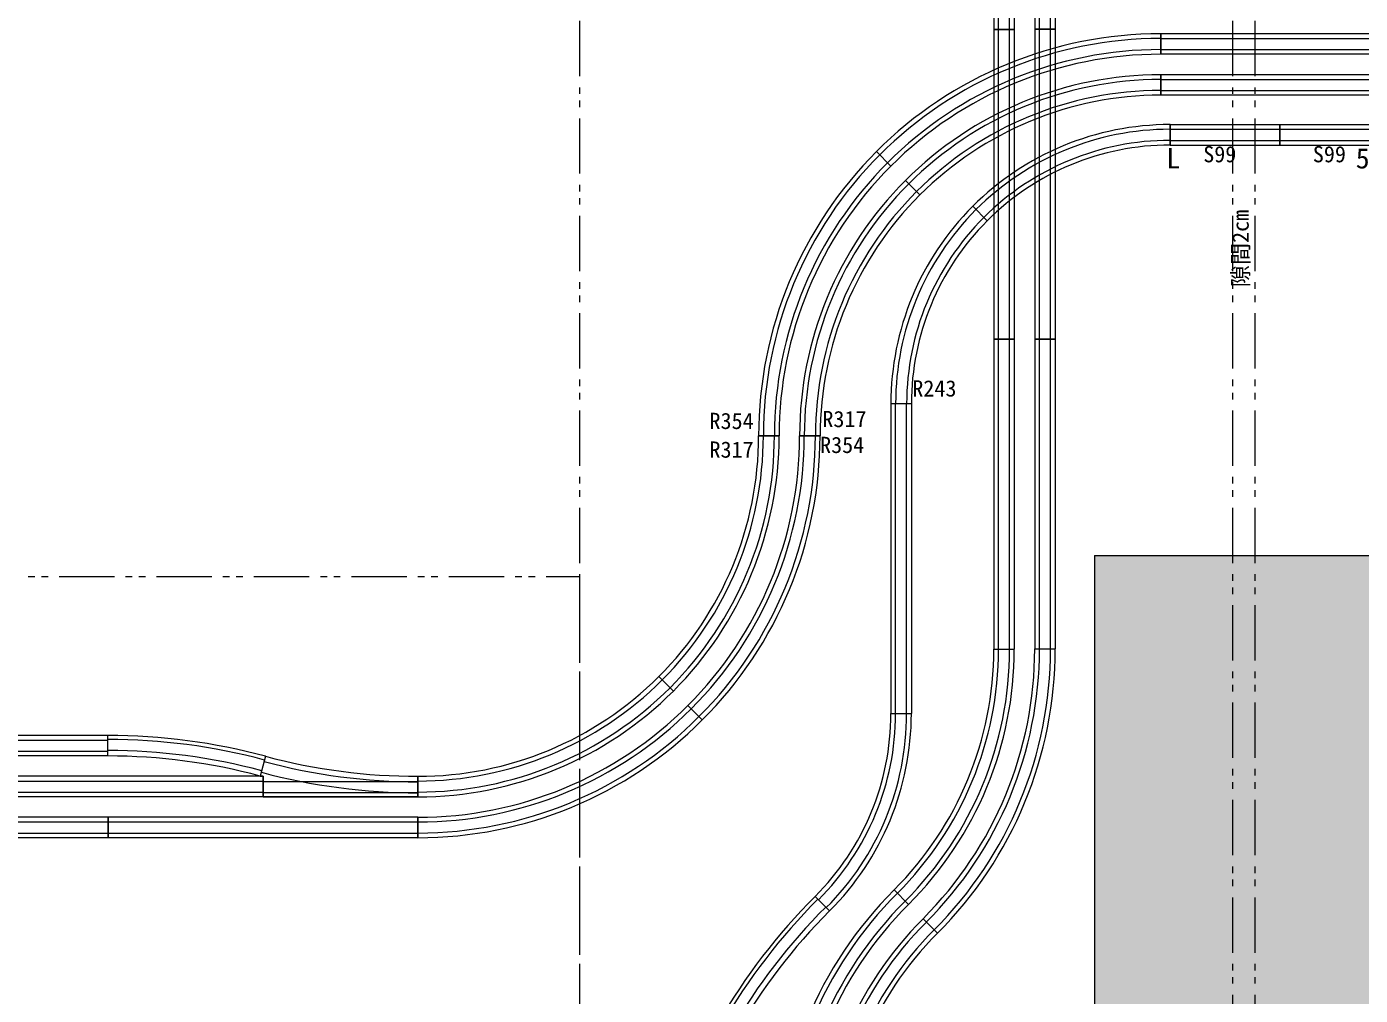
# Model space of a CAD drawing. Units: millimetres, scale not verified. Extents: x -9453 to 4173, y -8805 to 4050.
# Drawn here: x -24 to 1181, y -1190 to -314 of the extents above; entities that cross this region are included whole.
import ezdxf
from ezdxf.enums import TextEntityAlignment as Align

# ---------------------------------------------------------------- set-up
doc = ezdxf.new("R2010")
doc.units = ezdxf.units.MM
doc.header["$LTSCALE"] = 10
doc.linetypes.add('DOUBLE_CHAIN1', pattern=[8.8, 5, -1, 0.6, -0.6, 0.6, -1])
for name, color, linetype, lineweight in [('0-0_線路', 7, 'Continuous', 9), ('0-1', 7, 'Continuous', 9), ('0-2', 7, 'Continuous', 9), ('0-4_ジオラマ', 7, 'Continuous', 9), ('0-8_教室', 3, 'DOUBLE_CHAIN1', 9)]:
    doc.layers.add(name, color=color, linetype=linetype, lineweight=lineweight)
doc.styles.add('ＭＳ ゴシック', font='')
doc.styles.get('ＭＳ ゴシック').set_extended_font_data('MS Gothic')

msp = doc.modelspace()

# ---------------------------------------------------------------- linework, layer by layer
at = {"layer": '0-0_線路'}
for p, q in [((849.73, -36.76), (849.73, -316.76)), ((868.23, -36.76), (868.23, -316.76)), ((886.73, -36.62), (886.73, -316.62)), ((849.73, -316.76), (868.23, -316.76)), ((849.73, -316.76), (849.73, -596.76)), ((868.23, -316.76), (849.73, -316.76)), ((868.23, -316.76), (849.73, -316.76)), ((886.73, -316.62), (905.23, -316.62)), ((886.73, -316.62), (886.73, -596.62)), ((905.23, -316.62), (886.73, -316.62)), ((905.23, -316.62), (886.73, -316.62)), ((1280.53, -320.71), (1000.53, -320.71)), ((1000.53, -320.71), (1000.53, -339.21)), ((1000.53, -339.21), (1000.53, -320.71)), ((1000.53, -339.21), (1000.53, -320.71)), ((1000.53, -339.21), (1000.53, -320.71)), ((1280.53, -339.21), (1000.53, -339.21)), ((1280.53, -357.71), (1000.53, -357.71)), ((1000.53, -357.71), (1000.53, -376.21)), ((1000.53, -357.71), (1000.53, -376.21)), ((1000.53, -376.21), (1000.53, -357.71)), ((1000.53, -376.21), (1000.53, -357.71)), ((1000.53, -376.21), (1000.53, -357.71)), ((1000.53, -376.21), (1000.53, -357.71)), ((1008.99, -402.74), (1107.99, -402.74)), ((1008.99, -402.74), (1008.99, -421.24)), ((1008.99, -421.24), (1008.99, -402.74)), ((1008.99, -421.24), (1008.99, -402.74)), ((1008.99, -407.49), (1008.99, -416.49)), ((1107.99, -402.74), (1206.99, -402.74)), ((1107.99, -402.74), (1107.99, -421.24)), ((1107.99, -421.24), (1107.99, -402.74)), ((1107.99, -407.49), (1107.99, -416.49)), ((1107.99, -421.24), (1107.99, -407.49)), ((1008.99, -421.24), (1107.99, -421.24)), ((1107.99, -421.24), (1206.99, -421.24)), ((756.75, -440.18), (743.67, -427.1)), ((756.75, -440.18), (743.67, -427.1)), ((756.75, -440.18), (743.67, -427.1)), ((782.92, -466.35), (769.83, -453.26)), ((782.92, -466.35), (769.84, -453.26)), ((782.92, -466.35), (769.84, -453.26)), ((843.7, -489.7), (830.62, -476.62)), ((843.7, -489.7), (830.62, -476.62)), ((843.7, -489.7), (830.62, -476.62)), ((849.73, -596.76), (868.23, -596.76)), ((849.73, -596.76), (868.23, -596.76)), ((849.73, -596.76), (849.73, -876.76)), ((868.23, -596.76), (849.73, -596.76)), ((868.23, -596.76), (849.73, -596.76)), ((868.23, -596.76), (868.23, -876.76)), ((886.73, -596.62), (905.23, -596.62)), ((886.73, -596.62), (905.23, -596.62)), ((886.73, -596.62), (886.73, -876.62)), ((905.23, -596.62), (886.73, -596.62)), ((905.23, -596.62), (886.73, -596.62)), ((905.23, -596.62), (905.23, -876.62)), ((775.24, -654.99), (756.74, -654.99)), ((756.74, -654.99), (756.74, -934.99)), ((775.24, -654.99), (756.74, -654.99)), ((775.24, -654.99), (756.74, -654.99)), ((775.24, -654.99), (775.24, -934.99)), ((655.78, -683.96), (637.28, -683.96)), ((637.28, -683.96), (655.78, -683.96)), ((692.78, -683.96), (674.28, -683.96)), ((674.28, -683.96), (692.78, -683.96)), ((849.73, -876.76), (868.23, -876.76)), ((849.73, -876.76), (868.23, -876.76)), ((849.73, -876.76), (868.23, -876.76)), ((886.73, -876.62), (905.23, -876.62)), ((886.73, -876.62), (905.23, -876.62)), ((886.73, -876.62), (905.23, -876.62)), ((547.14, -901.57), (560.22, -914.65)), ((547.14, -901.57), (560.22, -914.65)), ((573.3, -927.73), (586.39, -940.81)), ((573.3, -927.73), (586.39, -940.81)), ((756.74, -934.99), (775.24, -934.99)), ((756.74, -934.99), (775.24, -934.99)), ((49.49, -954.84), (-230.51, -954.84)), ((49.49, -973.34), (49.49, -954.84)), ((49.49, -973.34), (49.49, -954.84)), ((49.49, -973.34), (49.49, -954.84)), ((49.49, -973.34), (-230.51, -973.34)), ((191.9, -973.59), (187.11, -991.46)), ((191.9, -973.59), (187.11, -991.46)), ((189.53, -991.71), (-90.47, -991.71)), ((189.53, -1010.21), (189.53, -991.71)), ((189.53, -1010.21), (189.53, -991.71)), ((329.53, -991.71), (329.53, -1010.21)), ((189.53, -1010.21), (-90.47, -1010.21)), ((189.53, -1010.21), (329.53, -1010.21)), ((49.53, -1028.71), (-230.47, -1028.71)), ((329.53, -1028.71), (49.53, -1028.71)), ((49.53, -1028.71), (49.53, -1047.21)), ((49.53, -1047.21), (49.53, -1028.71)), ((49.53, -1047.21), (49.53, -1028.71)), ((329.53, -1028.71), (329.53, -1047.21)), ((329.53, -1047.21), (329.53, -1028.71)), ((329.53, -1047.21), (329.53, -1028.71)), ((329.53, -1047.21), (49.53, -1047.21)), ((759.59, -1094.37), (772.67, -1107.45)), ((772.67, -1107.45), (759.59, -1094.37)), ((772.67, -1107.45), (759.59, -1094.37)), ((688.28, -1100.27), (701.36, -1113.35)), ((785.75, -1120.4), (798.84, -1133.48)), ((798.84, -1133.48), (785.75, -1120.4)), ((798.84, -1133.48), (785.75, -1120.4))]:
    msp.add_line(p, q, dxfattribs=at)
at = {"layer": '0-0_線路', "color": 2}
for p, q in [((853.98, -316.76), (853.98, -36.76)), ((863.98, -316.76), (863.98, -36.76)), ((890.98, -316.62), (890.98, -36.62)), ((900.98, -316.62), (900.98, -36.62)), ((853.98, -596.76), (853.98, -316.76)), ((863.98, -596.76), (863.98, -316.76)), ((890.98, -596.62), (890.98, -316.62)), ((900.98, -596.62), (900.98, -316.62)), ((1000.53, -324.96), (1280.53, -324.96)), ((1000.53, -334.96), (1280.53, -334.96)), ((1000.53, -361.96), (1280.53, -361.96)), ((1000.53, -371.96), (1280.53, -371.96)), ((1008.99, -406.99), (1107.99, -406.99)), ((1107.99, -406.99), (1206.99, -406.99)), ((1008.99, -416.99), (1107.99, -416.99)), ((1107.99, -416.99), (1206.99, -416.99)), ((853.98, -876.76), (853.98, -596.76)), ((863.98, -876.76), (863.98, -596.76)), ((890.98, -876.62), (890.98, -596.62)), ((900.98, -876.62), (900.98, -596.62)), ((760.99, -934.99), (760.99, -654.99)), ((770.99, -934.99), (770.99, -654.99)), ((-230.51, -959.09), (49.49, -959.09)), ((-230.51, -969.09), (49.49, -969.09)), ((-90.47, -995.96), (189.53, -995.96)), ((329.53, -996.64), (189.53, -996.64)), ((-90.47, -1005.96), (189.53, -1005.96)), ((329.53, -1006.64), (189.53, -1006.64)), ((-230.47, -1032.96), (49.53, -1032.96)), ((49.53, -1032.96), (329.53, -1032.96)), ((-230.47, -1042.96), (49.53, -1042.96)), ((49.53, -1042.96), (329.53, -1042.96))]:
    msp.add_line(p, q, dxfattribs=at)
at = {"layer": '0-0_線路', "color": 6}
msp.add_line((940.65, -792.18), (1840.65, -792.18), dxfattribs=at)
at = {"layer": '0-0_線路'}
for points in [[(886.73, -36.62), (905.23, -36.62), (905.23, -316.62)], [(849.73, -316.76), (868.23, -316.76), (868.23, -596.76)], [(886.73, -316.62), (905.23, -316.62), (905.23, -596.62)], [(1000.53, -320.71), (1000.53, -339.21), (1000.53, -320.71)], [(1280.53, -357.71), (1280.53, -376.21), (1000.53, -376.21)], [(187.11, -991.46), (189.53, -991.71), (189.53, -1010.21)], [(189.53, -1010.21), (329.53, -1010.21), (329.53, -991.71)], [(329.53, -1010.21), (189.53, -1010.21), (189.53, -996.64)], [(329.53, -1010.21), (189.53, -1010.21), (329.53, -1010.21)], [(49.53, -1028.71), (49.53, -1047.21), (-230.47, -1047.21)]]:
    msp.add_lwpolyline(points, dxfattribs=at)
at = {"layer": '0-0_線路', "color": 6}
msp.add_lwpolyline([(940.65, -792.18), (940.65, -1992.18), (1840.65, -1992.18)], dxfattribs=at)
at = {"layer": '0-0_線路'}
for centre, radius, start, end in [((1000.53, -683.96), 363.25, 90, 135), ((1000.53, -683.96), 344.75, 90, 135), ((1000.53, -683.96), 326.25, 90, 135), ((1000.53, -683.96), 307.75, 90, 135), ((1008.99, -654.99), 252.25, 90, 134.99989), ((1008.99, -654.99), 233.75, 90, 134.99991), ((1000.53, -683.96), 363.25, 135, 180), ((1000.53, -683.96), 344.75, 135, 180), ((1000.53, -683.96), 326.25, 135, 180), ((1000.53, -683.96), 307.75, 135, 180), ((1008.99, -654.99), 252.25, 135, 179.99989), ((1008.99, -654.99), 233.75, 135, 179.99991), ((329.53, -683.96), 307.75, 315, 0), ((329.53, -683.96), 326.25, 315, 0), ((329.53, -683.96), 344.75, 315, 0), ((329.53, -683.96), 363.25, 315, 0), ((541.98, -876.76), 307.75, 315, 0), ((541.98, -876.76), 326.25, 315, 0), ((541.98, -876.62), 344.75, 315, 0), ((541.98, -876.62), 363.25, 315, 0), ((329.53, -683.96), 307.75, 270, 315), ((329.53, -683.96), 326.25, 270, 315), ((329.53, -683.96), 344.75, 270, 315), ((522.99, -934.99), 233.75, 315.00009, 0), ((522.99, -934.99), 252.25, 315.00011, 0), ((329.53, -683.96), 363.25, 270, 315), ((49.49, -1505.09), 550.25, 75, 90.00005), ((49.49, -1505.09), 531.75, 75, 89.99998), ((329.53, -459.96), 531.75, 255.00002, 270), ((1016.45, -1351.22), 363.25, 135, 180), ((1077.36, -1489.36), 550.25, 135, 150.00005), ((1016.45, -1351.22), 344.75, 135, 180), ((1077.36, -1489.36), 531.75, 135, 149.99998), ((1016.45, -1351.09), 326.25, 135, 180), ((1016.45, -1351.09), 307.75, 135, 180)]:
    msp.add_arc(centre, radius, start, end, dxfattribs=at)
at = {"layer": '0-0_線路', "color": 2}
for centre, radius, start, end in [((1000.53, -683.96), 359, 90, 135), ((1000.53, -683.96), 349, 90, 135), ((1000.53, -683.96), 322, 90, 134.99998), ((1000.53, -683.96), 312, 90, 135.00002), ((1008.99, -654.99), 248, 90, 134.99991), ((1008.99, -654.99), 238, 90, 134.99988), ((1000.53, -683.96), 359, 135, 180), ((1000.53, -683.96), 349, 135, 180), ((1000.53, -683.96), 322, 135, 179.99998), ((1000.53, -683.96), 312, 135, 180.00002), ((1008.99, -654.99), 248, 135, 179.99991), ((1008.99, -654.99), 238, 135, 179.99988), ((329.53, -683.96), 312, 314.99998, 0), ((329.53, -683.96), 322, 315.00002, 0), ((329.53, -683.96), 349, 315, 0), ((329.53, -683.96), 359, 315, 0), ((541.98, -876.76), 312, 314.99998, 0), ((541.98, -876.76), 322, 315.00002, 0), ((541.98, -876.62), 349, 315, 0), ((541.98, -876.62), 359, 315, 0), ((329.53, -683.96), 312, 269.99998, 315), ((329.53, -683.96), 322, 270.00002, 315), ((329.53, -683.96), 349, 270, 315), ((329.53, -683.96), 359, 270, 315), ((522.99, -934.99), 238, 315.00012, 0), ((522.99, -934.99), 248, 315.00009, 0), ((49.49, -1505.09), 546.69, 75, 90), ((49.49, -1505.09), 536.69, 75, 90), ((329.53, -459.96), 536.69, 255, 270), ((329.53, -459.96), 546.69, 255, 270), ((1077.36, -1489.36), 546.69, 135, 150), ((1016.45, -1351.22), 359, 135, 180), ((1016.45, -1351.22), 349, 135, 180), ((1077.36, -1489.36), 536.69, 135, 150), ((1016.45, -1351.09), 322, 135, 179.99998), ((1016.45, -1351.09), 312, 135, 180.00002)]:
    msp.add_arc(centre, radius, start, end, dxfattribs=at)
at = {"layer": '0-1'}
msp.add_solid([(940.65, -1992.18), (1840.65, -1992.18), (940.65, -792.18), (1840.65, -792.18)], dxfattribs=at)
at = {"layer": '0-8_教室'}
for p, q in [((475.37, -221.1), (475.37, -2011.1)), ((1065.37, -221.1), (1065.37, -2011.1)), ((-1314.63, -811.1), (475.37, -811.1))]:
    msp.add_line(p, q, dxfattribs=at)
for points in [[(1085.37, -221.1), (1085.37, -2011.1), (495.37, -2011.1)], [(-1314.63, -811.1), (475.37, -811.1), (475.37, -1401.1)]]:
    msp.add_lwpolyline(points, dxfattribs=at)

# ---------------------------------------------------------------- texts
at = {"layer": '0-0_線路', "style": 'ＭＳ ゴシック'}
for s, p in [('R243', (776.09, -652.88)), ('R317', (694.85, -680.54)), ('R354', (592.88, -682.27)), ('R354', (692.78, -703.96)), ('R317', (592.88, -708.19))]:
    msp.add_text(s, height=14.66, dxfattribs=at).set_placement(p, align=Align.BOTTOM_LEFT)
at = {"layer": '0-2', "style": 'ＭＳ ゴシック'}
for p in [(1008.99, -441.24), (1107.99, -441.24)]:
    msp.add_text('   S99', height=14.66, dxfattribs=at).set_placement(p, align=Align.BOTTOM_LEFT)
at = {"layer": '0-4_ジオラマ', "style": 'ＭＳ ゴシック'}
for s, p in [('L', (1005.59, -447.88)), ('5', (1176.7, -447.88))]:
    msp.add_text(s, height=18.33, dxfattribs=at).set_placement(p, align=Align.BOTTOM_LEFT)
at = {"layer": '0-8_教室', "color": 7, "style": 'ＭＳ ゴシック'}
msp.add_text('隙間2cm', height=14.66, rotation=90, dxfattribs=at).set_placement((1084.38, -549.72), align=Align.BOTTOM_LEFT)

doc.saveas('drawing.dxf')
